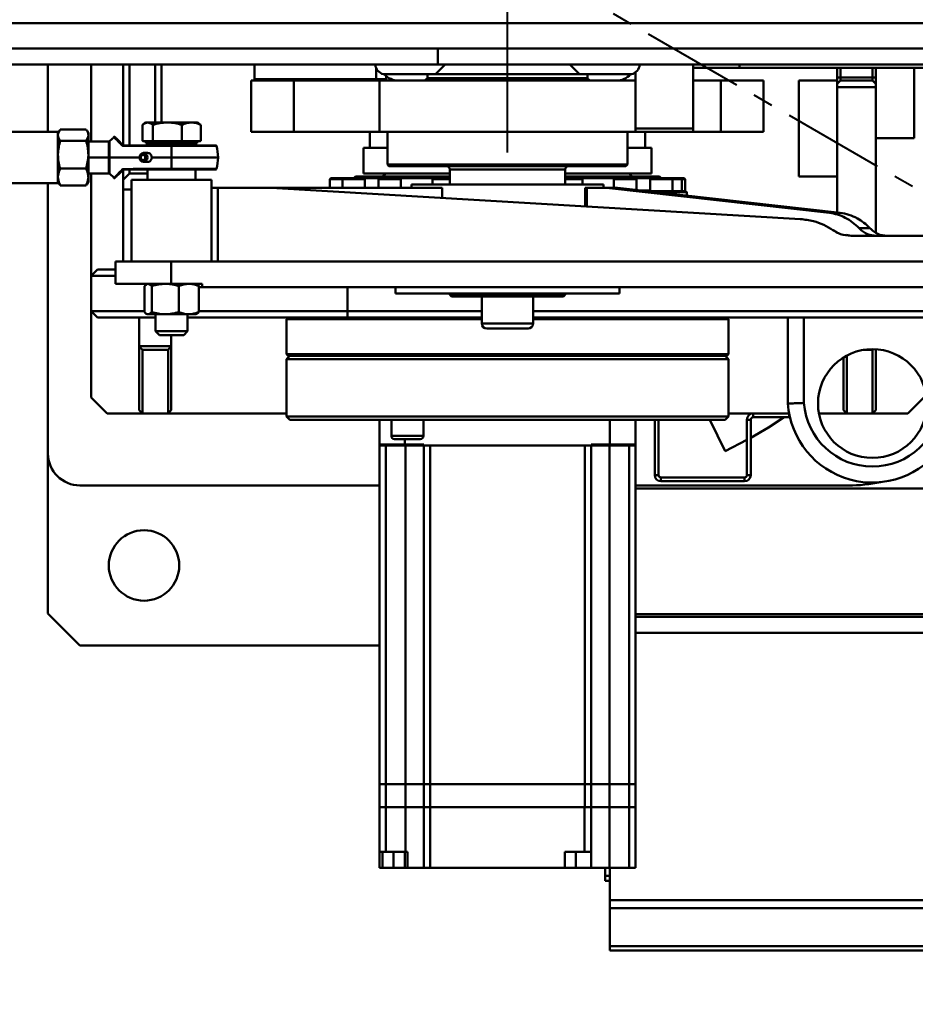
# Model space of a CAD drawing. Header units: millimetres. Extents: x 8 to 22425, y -1213 to 4973.
# Drawn here: x 17956.7 to 18236.3, y 806.5 to 1116.5 of the extents above; entities that cross this region are included whole.
import ezdxf

# ---------------------------------------------------------------- set-up
doc = ezdxf.new("R2010")
doc.units = ezdxf.units.MM
doc.header["$PDSIZE"] = -1
doc.linetypes.add('CENTER', pattern=[50.8, 31.75, -6.35, 6.35, -6.35])
doc.styles.get("Standard").update_dxf_attribs({"font": 'hyswlongfangsong.ttf'})
doc.dimstyles.new('ISO-25', dxfattribs={"dimscale": 25, "dimtxt": 3.5, "dimasz": 1.6, "dimexe": 1.25, "dimexo": 0.625, "dimtad": 1, "dimdec": 0, "dimzin": 9, "dimdsep": 46, "dimtxsty": 'Standard', "dimcen": 2.5, "dimadec": 0, "dimazin": 2, "dimtfac": 1, "dimtdec": 0, "dimtofl": 0, "dimtmove": 0, "dimatfit": 3, "dimfxl": 1, "dimarcsym": 0})

# ---------------------------------------------------------------- blocks, each defined once
blk = doc.blocks.new('*D157')
at = {"color": 0, "lineweight": -2, "transparency": 16777216}
blk.add_line((18093.36, 1137.54), (17395.92, 1137.54), dxfattribs=at)
blk.add_arc((18108.99, 1137.54), 681.81, 183.36185, 326.63815, dxfattribs=at)
at = {"color": 0, "transparency": 16777216}
for points in [[(17421.68, 1097.36), (17435.01, 1097.75), (17427.17, 1137.54)], [(18672.78, 766.09), (18684.12, 759.09), (18699.46, 796.63)]]:
    blk.add_solid(points, dxfattribs=at)
at = {"layer": 'Defpoints', "color": 0, "transparency": 16777216}
for p in [(18108.99, 1137.54), (18129.47, 1137.54), (18600.89, 853.54), (18227.38, 466.08), (19341.34, 426.04)]:
    blk.add_point(p, dxfattribs=at)
at = {"color": 0, "transparency": 16777216, "insert": (17761.79, 620.93), "char_height": 87.5, "attachment_point": 5, "rotation": 326.0959}
blk.add_mtext('150°', dxfattribs=at)
blk = doc.blocks.new('*D158')
at = {"color": 0, "lineweight": -2, "transparency": 16777216}
for p, q in [((17092, 1337.53), (17512.42, 1254.86)), ((18108.99, 1075.04), (18108.99, 1200.04)), ((18046.49, 1137.54), (18171.49, 1137.54))]:
    blk.add_line(p, q, dxfattribs=at)
at = {"color": 0, "transparency": 16777216}
blk.add_solid([(17513.7, 1261.4), (17511.13, 1248.32), (17551.66, 1247.14)], dxfattribs=at)
at = {"layer": 'Defpoints', "color": 0, "transparency": 16777216}
for p in [(17551.66, 1247.14), (18108.99, 1137.54)]:
    blk.add_point(p, dxfattribs=at)
at = {"color": 0, "transparency": 16777216, "insert": (17200.44, 1376.72), "char_height": 87.5, "attachment_point": 5, "rotation": 348.8745}
blk.add_mtext('R568', dxfattribs=at)

msp = doc.modelspace()

# ---------------------------------------------------------------- linework, layer by layer
at = {"color": 1, "linetype": 'CENTER'}
msp.add_line((18108.99, 1137.54), (18600.89, 853.54), dxfattribs=at)
at = {"color": 161, "linetype": 'Continuous', "lineweight": 30, "true_color": 0x67adff}
for p, q in [((17399.1, 1115.54), (18363.06, 1115.54)), ((18087.29, 1107.54), (17436.03, 1107.54)), ((18087.29, 1102.54), (18087.29, 1107.54)), ((18087.29, 1107.54), (18257.29, 1107.54)), ((17406.45, 1102.54), (18087.29, 1102.54)), ((17965.49, 1102.54), (17965.49, 1081.54)), ((17978.99, 1102.54), (17978.99, 1078.54)), ((17988.99, 1077.29), (17988.99, 1102.54)), ((17990.99, 1102.54), (17990.99, 1077.29)), ((17998.99, 1084.44), (17998.99, 1102.54)), ((18000.99, 1102.54), (18000.99, 1084.44)), ((18029.99, 1102.54), (18029.99, 1098.04)), ((18068.04, 1098.04), (18068.04, 1101.5)), ((18089.49, 1102.54), (18086.49, 1099.54)), ((18087.29, 1102.54), (18257.29, 1102.54)), ((18131.49, 1099.54), (18128.49, 1102.54)), ((18166.99, 1102.54), (18166.99, 1082.54)), ((18181.41, 1101.54), (18166.99, 1101.54)), ((18181.41, 1102.54), (18181.41, 1101.54)), ((18261.99, 1101.54), (18181.41, 1101.54)), ((18211.99, 1098.54), (18211.99, 1101.54)), ((18212.99, 1101.54), (18212.99, 1098.54)), ((18222.99, 1098.54), (18222.99, 1101.54)), ((18223.99, 1096.54), (18223.99, 1101.54)), ((18235.99, 1079.54), (18235.99, 1101.54)), ((18068.04, 1098.04), (18029.99, 1098.04)), ((18071.15, 1098.04), (18068.04, 1098.04)), ((18068.99, 1098.04), (18068.99, 1097.54)), ((18083.99, 1099.54), (18070.26, 1099.54)), ((18071.15, 1098.04), (18071.15, 1098.93)), ((18083.99, 1099.54), (18083.99, 1098.34)), ((18083.99, 1099.54), (18133.39, 1099.54)), ((18083.99, 1098.34), (18133.39, 1098.34)), ((18133.39, 1099.54), (18133.99, 1099.54)), ((18133.39, 1098.34), (18133.99, 1098.34)), ((18133.99, 1098.34), (18133.99, 1099.54)), ((18147.72, 1099.54), (18133.99, 1099.54)), ((18148.99, 1100.1), (18148.99, 1097.54)), ((18212.99, 1098.54), (18211.99, 1098.54)), ((18211.99, 1098.54), (18211.99, 1097.54)), ((18212.99, 1097.54), (18212.99, 1098.54)), ((18212.99, 1098.54), (18222.99, 1098.54)), ((18222.99, 1097.54), (18222.99, 1098.54)), ((18223.99, 1098.54), (18222.99, 1098.54)), ((18028.99, 1081.54), (18028.99, 1097.54)), ((18028.99, 1097.54), (18042.32, 1097.54)), ((18042.32, 1097.54), (18042.32, 1081.54)), ((18042.32, 1097.54), (18068.99, 1097.54)), ((18068.99, 1097.54), (18148.99, 1097.54)), ((18068.99, 1081.54), (18068.99, 1097.54)), ((18148.99, 1097.54), (18148.99, 1081.54)), ((18175.66, 1097.54), (18166.99, 1097.54)), ((18175.66, 1081.54), (18175.66, 1097.54)), ((18175.66, 1097.54), (18188.99, 1097.54)), ((18188.99, 1097.54), (18188.99, 1081.54)), ((18199.99, 1067.54), (18199.99, 1097.54)), ((18199.99, 1097.54), (18211.99, 1097.54)), ((18211.99, 1067.54), (18211.99, 1097.54)), ((18212.99, 1097.54), (18211.99, 1096.54)), ((18223.99, 1095.54), (18211.99, 1095.54)), ((18211.99, 1095.54), (18211.99, 1056.33)), ((18212.99, 1097.54), (18222.99, 1097.54)), ((18223.99, 1096.54), (18222.99, 1097.54)), ((18223.99, 1096.54), (18223.99, 1095.54)), ((18223.99, 1095.54), (18223.99, 1050.14)), ((17977.42, 1082.28), (17969.28, 1082.28)), ((17995, 1078.75), (17995, 1083.72)), ((17996.1, 1084.44), (17995.57, 1084.13)), ((17996.6, 1084.44), (17996.1, 1084.44)), ((17996.6, 1084.44), (18002.76, 1084.44)), ((17998.21, 1078.75), (17998.21, 1083.72)), ((18010.26, 1084.44), (18002.76, 1084.44)), ((18007.31, 1078.75), (18007.31, 1083.72)), ((18012.1, 1084.44), (18010.26, 1084.44)), ((18012.63, 1084.13), (18012.1, 1084.44)), ((18013.21, 1083.72), (18012.62, 1084.04)), ((18013.21, 1078.75), (18013.21, 1083.72)), ((18148.99, 1082.54), (18166.99, 1082.54)), ((18166.99, 1082.54), (18166.99, 1081.54)), ((17968.6, 1081.54), (17418.6, 1081.54)), ((17969.03, 1081.89), (17968.6, 1081.16)), ((17968.6, 1081.54), (17968.6, 1072.68)), ((17978.1, 1081.16), (17977.7, 1081.86)), ((17978.1, 1081.16), (17978.1, 1080.53)), ((17978.1, 1080.53), (17978.1, 1074.41)), ((17986.12, 1079.92), (17984.66, 1078.6)), ((18042.32, 1081.54), (18028.99, 1081.54)), ((18042.32, 1081.54), (18068.99, 1081.54)), ((18065.99, 1081.54), (18065.99, 1076.54)), ((18148.99, 1081.54), (18068.99, 1081.54)), ((18071.49, 1081.54), (18071.49, 1071.29)), ((18146.49, 1071.29), (18146.49, 1081.54)), ((18166.99, 1081.54), (18148.99, 1081.54)), ((18151.99, 1076.54), (18151.99, 1081.54)), ((18175.66, 1081.54), (18166.99, 1081.54)), ((18188.99, 1081.54), (18175.66, 1081.54)), ((18223.99, 1079.54), (18235.99, 1079.54)), ((17977.42, 1078.78), (17969.28, 1078.78)), ((17984.52, 1078.54), (17978.1, 1078.54)), ((17984.52, 1078.54), (17984.52, 1073.54)), ((17984.66, 1078.6), (17984.66, 1073.54)), ((17988.99, 1077.15), (17988.99, 1077.17)), ((17995.14, 1078.64), (17995, 1078.75)), ((17996.6, 1078.64), (17995.14, 1078.64)), ((17996.1, 1078.64), (17996.1, 1078.04)), ((18012.1, 1078.04), (17996.1, 1078.04)), ((17998.06, 1078.64), (17996.6, 1078.64)), ((17996.6, 1078.04), (17996.6, 1077.28)), ((17998.21, 1078.75), (17998.06, 1078.64)), ((17998.06, 1078.64), (17998.61, 1078.64)), ((17998.61, 1078.64), (17998.21, 1078.75)), ((18002.76, 1078.64), (17998.61, 1078.64)), ((18006.91, 1078.64), (18002.76, 1078.64)), ((18004.1, 1077.14), (18004.1, 1077.29)), ((18017.96, 1077.29), (18004.1, 1077.29)), ((18004.1, 1077.14), (18004.1, 1073.54)), ((18018.15, 1077.14), (18004.1, 1077.14)), ((18007.31, 1078.75), (18006.91, 1078.64)), ((18006.91, 1078.64), (18007.57, 1078.64)), ((18007.57, 1078.64), (18007.31, 1078.75)), ((18010.26, 1078.64), (18007.57, 1078.64)), ((18012.95, 1078.64), (18010.26, 1078.64)), ((18011.6, 1077.29), (18011.6, 1078.04)), ((18012.1, 1078.04), (18012.1, 1078.64)), ((18013.21, 1078.75), (18012.95, 1078.64)), ((18012.95, 1078.64), (18013.07, 1078.64)), ((18013.07, 1078.64), (18013.21, 1078.75)), ((18063.99, 1076.54), (18063.99, 1068.54)), ((18071.49, 1076.54), (18063.99, 1076.54)), ((18153.99, 1076.54), (18146.49, 1076.54)), ((18153.99, 1068.54), (18153.99, 1076.54)), ((17978.1, 1074.41), (17978.1, 1067.42)), ((17984.52, 1073.54), (17978.1, 1073.54)), ((17984.52, 1073.54), (17984.66, 1073.54)), ((17984.52, 1073.54), (17984.52, 1068.54)), ((17984.66, 1073.54), (17984.66, 1068.48)), ((17995.19, 1074.69), (17995.31, 1074.94)), ((17995.31, 1074.94), (17996.6, 1074.94)), ((18004.1, 1069.94), (18004.1, 1073.54)), ((18018.6, 1073.54), (18004.1, 1073.54)), ((17968.6, 1072.68), (17968.6, 1065.54)), ((17977.42, 1070.04), (17969.28, 1070.04)), ((17988.99, 1066.54), (17988.99, 1069.79)), ((17990.99, 1069.79), (17990.99, 1068.54)), ((17995.19, 1072.39), (17995.31, 1072.14)), ((17995.31, 1072.14), (17996.6, 1072.14)), ((17996.6, 1069.8), (17996.6, 1066.54)), ((18004.1, 1069.94), (18004.1, 1069.79)), ((18004.1, 1069.94), (18018.15, 1069.94)), ((18004.1, 1069.79), (18017.96, 1069.79)), ((18011.6, 1066.54), (18011.6, 1069.79)), ((18071.49, 1071.29), (18071.99, 1070.79)), ((18071.49, 1071.29), (18146.49, 1071.29)), ((18145.99, 1070.79), (18071.99, 1070.79)), ((18090.99, 1069.79), (18090.99, 1065.04)), ((18126.99, 1069.79), (18090.99, 1069.79)), ((18126.99, 1065.04), (18126.99, 1069.79)), ((18145.99, 1070.79), (18146.49, 1071.29)), ((17978.1, 1068.54), (17984.52, 1068.54)), ((17978.1, 1067.42), (17978.1, 1065.92)), ((17978.99, 1068.54), (17978.99, 1036.54)), ((17984.66, 1068.48), (17986.15, 1067.18)), ((17990.99, 1068.54), (17988.99, 1066.54)), ((17990.99, 1068.54), (17996.6, 1068.54)), ((18053.79, 1067.04), (18053.49, 1066.74)), ((18053.49, 1066.74), (18053.49, 1064.04)), ((18057.45, 1066.74), (18053.49, 1066.74)), ((18057.75, 1067.04), (18053.79, 1067.04)), ((18057.75, 1067.04), (18057.45, 1066.74)), ((18057.45, 1066.74), (18057.45, 1064.04)), ((18063.42, 1066.74), (18057.45, 1066.74)), ((18063.21, 1067.04), (18057.75, 1067.04)), ((18061.49, 1067.54), (18060.99, 1067.04)), ((18090.99, 1067.54), (18061.49, 1067.54)), ((18064.15, 1067.04), (18063.21, 1067.04)), ((18064.45, 1066.74), (18063.42, 1066.74)), ((18090.99, 1068.54), (18063.99, 1068.54)), ((18064.45, 1066.74), (18064.15, 1067.04)), ((18069.02, 1067.04), (18064.15, 1067.04)), ((18064.45, 1064.04), (18064.45, 1066.74)), ((18069.02, 1067.04), (18068.72, 1066.74)), ((18068.72, 1066.74), (18068.72, 1064.04)), ((18074.69, 1066.74), (18068.72, 1066.74)), ((18074.48, 1067.04), (18069.02, 1067.04)), ((18070.99, 1068.54), (18069.99, 1067.54)), ((18075.42, 1067.04), (18074.48, 1067.04)), ((18075.72, 1066.74), (18074.69, 1066.74)), ((18075.72, 1066.74), (18075.42, 1067.04)), ((18085.89, 1067.04), (18075.42, 1067.04)), ((18075.72, 1064.04), (18075.72, 1066.74)), ((18085.89, 1067.04), (18085.59, 1066.74)), ((18085.59, 1066.74), (18085.59, 1065.04)), ((18090.99, 1066.74), (18085.59, 1066.74)), ((18090.99, 1067.04), (18085.89, 1067.04)), ((18153.99, 1068.54), (18126.99, 1068.54)), ((18142.58, 1067.54), (18126.99, 1067.54)), ((18131.15, 1067.04), (18126.99, 1067.04)), ((18131.36, 1066.74), (18126.99, 1066.74)), ((18132.09, 1067.04), (18131.15, 1067.04)), ((18132.39, 1066.74), (18131.36, 1066.74)), ((18132.39, 1066.74), (18132.09, 1067.04)), ((18142.56, 1067.04), (18132.09, 1067.04)), ((18132.39, 1065.04), (18132.39, 1066.74)), ((18142.56, 1067.04), (18142.26, 1066.74)), ((18142.26, 1066.74), (18142.26, 1064.04)), ((18148.23, 1066.74), (18142.26, 1066.74)), ((18148.02, 1067.04), (18142.56, 1067.04)), ((18156.49, 1067.54), (18142.58, 1067.54)), ((18147.99, 1067.54), (18146.99, 1068.54)), ((18148.96, 1067.04), (18148.02, 1067.04)), ((18149.26, 1066.74), (18148.23, 1066.74)), ((18149.26, 1066.74), (18148.96, 1067.04)), ((18153.83, 1067.04), (18148.96, 1067.04)), ((18149.26, 1063.37), (18149.26, 1066.74)), ((18153.83, 1067.04), (18153.53, 1066.74)), ((18153.53, 1066.74), (18153.53, 1063.04)), ((18159.51, 1066.74), (18153.53, 1066.74)), ((18159.29, 1067.04), (18153.83, 1067.04)), ((18156.99, 1067.04), (18156.49, 1067.54)), ((18160.23, 1067.04), (18159.29, 1067.04)), ((18160.53, 1066.74), (18159.51, 1066.74)), ((18160.53, 1066.74), (18160.23, 1067.04)), ((18162.25, 1067.04), (18160.23, 1067.04)), ((18160.53, 1063.04), (18160.53, 1066.74)), ((18162.46, 1066.74), (18160.53, 1066.74)), ((18163.19, 1067.04), (18162.25, 1067.04)), ((18163.49, 1066.74), (18162.46, 1066.74)), ((18163.49, 1066.74), (18163.19, 1067.04)), ((18163.25, 1067.04), (18163.19, 1067.04)), ((18164.19, 1067.04), (18163.25, 1067.04)), ((18164.49, 1066.74), (18163.46, 1066.74)), ((18163.49, 1063.04), (18163.49, 1066.74)), ((18164.49, 1066.74), (18164.19, 1067.04)), ((18164.49, 1063.04), (18164.49, 1066.74)), ((18199.99, 1067.54), (18211.99, 1067.54)), ((17418.6, 1065.54), (17968.6, 1065.54)), ((17965.49, 1065.54), (17965.49, 981.04)), ((17968.6, 1065.92), (17969.03, 1065.19)), ((17969.1, 1065.23), (17969.28, 1064.8)), ((17977.42, 1064.8), (17969.28, 1064.8)), ((17977.42, 1064.8), (17977.67, 1065.24)), ((17977.7, 1065.22), (17978.1, 1065.92)), ((17988.99, 1063.54), (17988.99, 1066.54)), ((17991.6, 1066.54), (17991.6, 1041.04)), ((17991.6, 1066.54), (17992.98, 1066.54)), ((17992.98, 1066.54), (18016.6, 1066.54)), ((18016.59, 1041.04), (18016.59, 1064.04)), ((18016.59, 1064.04), (18018.58, 1064.04)), ((18016.6, 1064.04), (18016.6, 1066.54)), ((18018.58, 1064.04), (18018.58, 1041.04)), ((18035.18, 1064.04), (18018.58, 1064.04)), ((18200.5, 1054.27), (18035.18, 1064.04)), ((18035.18, 1064.04), (18035.23, 1064.04)), ((18035.23, 1064.04), (18200.55, 1054.27)), ((18088.59, 1064.04), (18035.23, 1064.04)), ((18078.99, 1065.04), (18078.99, 1064.04)), ((18078.99, 1065.04), (18082.24, 1065.04)), ((18082.24, 1065.04), (18138.99, 1065.04)), ((18088.59, 1060.89), (18088.59, 1064.04)), ((18133.23, 1058.25), (18133.23, 1064.04)), ((18133.23, 1064.04), (18133.75, 1064.04)), ((18133.75, 1064.04), (18133.75, 1058.22)), ((18139.95, 1064.04), (18133.75, 1064.04)), ((18138.99, 1064.04), (18138.99, 1065.04)), ((18209.53, 1056.22), (18139.95, 1064.04)), ((18139.95, 1064.04), (18143.33, 1064.04)), ((18143.33, 1064.04), (18212.91, 1056.22)), ((17991.6, 1063.54), (17988.99, 1063.54)), ((17988.99, 1041.04), (17988.99, 1063.54)), ((18153.53, 1063.24), (18150.45, 1063.24)), ((18164.64, 1063.04), (18152.23, 1063.04)), ((18164.99, 1062.69), (18155.35, 1062.69)), ((18164.99, 1062.69), (18164.64, 1063.04)), ((18164.99, 1061.61), (18164.99, 1062.69)), ((18222.18, 1051.46), (18218.8, 1051.46)), ((18210.7, 1050.79), (18211.85, 1050.2)), ((18214.79, 1049.32), (18216.36, 1049.04)), ((18216.31, 1049.04), (18253.17, 1049.04)), ((17986.6, 1041.04), (17986.6, 1034.04)), ((18003.96, 1041.04), (17986.6, 1041.04)), ((18003.96, 1034.04), (18003.96, 1041.04)), ((18267.56, 1041.04), (18003.96, 1041.04)), ((17980.99, 1038.54), (17978.99, 1036.54)), ((17978.99, 1025.54), (17978.99, 1036.54)), ((17986.6, 1036.54), (17978.99, 1036.54)), ((17980.99, 1038.54), (17986.6, 1038.54)), ((18003.96, 1034.04), (17986.6, 1034.04)), ((17995.6, 1033.36), (17996.22, 1033.81)), ((17995.6, 1033.36), (17995.6, 1025.22)), ((17996.49, 1034.04), (17996.21, 1033.88)), ((17997.89, 1033.36), (17997.89, 1025.22)), ((18013.64, 1034.04), (18003.96, 1034.04)), ((18006.39, 1033.36), (18006.39, 1025.22)), ((18011.99, 1033.88), (18011.72, 1034.04)), ((18012.6, 1033.36), (18012.6, 1025.22)), ((18012.6, 1033.04), (18013.64, 1033.04)), ((18013.64, 1034.04), (18013.64, 1033.04)), ((18257.88, 1033.04), (18013.64, 1033.04)), ((18058.99, 1033.04), (18058.99, 1025.54)), ((18073.99, 1033.04), (18073.99, 1031.04)), ((18143.99, 1031.04), (18143.99, 1033.04)), ((18143.99, 1031.04), (18073.99, 1031.04)), ((18090.99, 1031.04), (18090.99, 1030.59)), ((18090.99, 1030.59), (18091.49, 1030.09)), ((18090.99, 1030.59), (18122.38, 1030.59)), ((18122.01, 1030.09), (18091.49, 1030.09)), ((18100.99, 1030.09), (18100.99, 1021.66)), ((18116.99, 1021.66), (18116.99, 1030.09)), ((18126.49, 1030.09), (18122.01, 1030.09)), ((18122.38, 1030.59), (18126.99, 1030.59)), ((18126.49, 1030.09), (18126.99, 1030.59)), ((18126.99, 1030.59), (18126.99, 1031.04)), ((17978.99, 1025.54), (17978.99, 998.54)), ((17978.99, 1025.54), (17995.6, 1025.54)), ((17978.99, 1025.54), (17980.99, 1023.54)), ((17999.1, 1023.54), (17980.99, 1023.54)), ((17993.99, 1023.54), (17993.99, 1014.55)), ((17996.21, 1024.7), (17996.49, 1024.54)), ((17996.75, 1024.54), (17996.49, 1024.54)), ((18002.14, 1024.54), (17996.75, 1024.54)), ((17999.1, 1024.54), (17999.1, 1019.24)), ((18009.5, 1024.54), (18002.14, 1024.54)), ((18009.1, 1019.24), (18009.1, 1024.54)), ((18058.99, 1023.54), (18009.1, 1023.54)), ((18011.72, 1024.54), (18009.5, 1024.54)), ((18011.72, 1024.54), (18011.99, 1024.7)), ((18012.6, 1025.54), (18058.99, 1025.54)), ((18040.49, 1023.54), (18039.99, 1023.04)), ((18058.99, 1025.54), (18100.99, 1025.54)), ((18058.99, 1025.54), (18058.99, 1023.54)), ((18100.99, 1023.54), (18058.99, 1023.54)), ((18116.99, 1025.54), (18244.71, 1025.54)), ((18244.71, 1023.54), (18116.99, 1023.54)), ((18177.99, 1023.04), (18177.49, 1023.54)), ((18196.59, 996.64), (18196.59, 1023.54)), ((18201.59, 1023.54), (18201.59, 996.81)), ((18039.99, 1023.04), (18039.99, 1012.04)), ((18100.99, 1023.04), (18039.99, 1023.04)), ((18100.99, 1021.66), (18116.14, 1021.66)), ((18116.14, 1021.66), (18116.99, 1021.66)), ((18157.78, 1023.04), (18116.99, 1023.04)), ((18177.99, 1023.04), (18157.78, 1023.04)), ((18177.99, 1012.04), (18177.99, 1023.04)), ((17999.1, 1019.24), (18000.3, 1018.04)), ((17999.1, 1019.24), (17999.41, 1019.24)), ((17999.41, 1019.24), (18009.1, 1019.24)), ((18000.54, 1018.04), (18000.3, 1018.04)), ((18007.9, 1018.04), (18000.54, 1018.04)), ((18003.99, 1018.04), (18003.99, 1014.55)), ((18007.9, 1018.04), (18009.1, 1019.24)), ((18114.74, 1020.09), (18102.56, 1020.09)), ((18115.42, 1020.09), (18114.74, 1020.09)), ((17993.99, 1014.55), (17994, 1014.54)), ((17993.99, 994.55), (17993.99, 1014.55)), ((17994.99, 1013.4), (17994, 1014.54)), ((17994, 1014.54), (18003.98, 1014.54)), ((18003.98, 1014.54), (18002.99, 1013.4)), ((18003.98, 1014.54), (18003.99, 1014.55)), ((18003.99, 1014.55), (18003.99, 994.55)), ((18002.99, 1013.4), (17994.99, 1013.4)), ((17994.99, 1013.4), (17994.99, 993.54)), ((18002.99, 993.54), (18002.99, 1013.4)), ((18039.99, 1012.04), (18040.49, 1011.54)), ((18157.78, 1012.04), (18039.99, 1012.04)), ((18040.99, 1011.54), (18039.99, 1010.54)), ((18157.43, 1011.54), (18040.49, 1011.54)), ((18177.49, 1011.54), (18157.43, 1011.54)), ((18177.99, 1012.04), (18157.78, 1012.04)), ((18177.99, 1010.54), (18176.99, 1011.54)), ((18177.49, 1011.54), (18177.99, 1012.04)), ((18213.99, 994.55), (18213.99, 1011.06)), ((18214.99, 1011.64), (18214.99, 993.54)), ((18222.99, 1013.4), (18220.13, 1013.4)), ((18223.2, 1013.64), (18222.99, 1013.4)), ((18222.99, 993.54), (18222.99, 1013.4)), ((18223.99, 1013.61), (18223.99, 994.55)), ((18039.99, 1010.54), (18039.99, 992.54)), ((18177.99, 1010.54), (18039.99, 1010.54)), ((18177.99, 992.54), (18177.99, 1010.54)), ((17978.99, 998.54), (17983.99, 993.54)), ((18233.99, 993.54), (18238.99, 998.54)), ((17983.99, 993.54), (18039.99, 993.54)), ((17994.99, 993.54), (17993.99, 994.55)), ((18002.99, 993.54), (17994.99, 993.54)), ((18003.99, 994.55), (18002.99, 993.54)), ((18039.99, 992.54), (18040.99, 991.54)), ((18039.99, 992.54), (18177.99, 992.54)), ((18176.99, 991.54), (18177.99, 992.54)), ((18177.99, 993.54), (18196.98, 993.54)), ((18185.73, 993.54), (18185.73, 992.34)), ((18185.73, 992.34), (18196.99, 992.34)), ((18196.99, 992.34), (18196.99, 993.49)), ((18197.23, 992.34), (18196.99, 992.34)), ((18206.27, 993.54), (18233.99, 993.54)), ((18214.99, 993.54), (18213.99, 994.55)), ((18222.99, 993.54), (18214.99, 993.54)), ((18223.99, 994.55), (18222.99, 993.54)), ((18176.99, 991.54), (18040.99, 991.54)), ((18068.99, 983.84), (18068.99, 991.54)), ((18072.74, 991.54), (18072.74, 986.52)), ((18082.74, 986.52), (18082.74, 991.54)), ((18140.99, 983.84), (18140.99, 991.54)), ((18148.99, 991.54), (18148.99, 983.84)), ((18154.99, 991.54), (18154.99, 974.28)), ((18156.19, 991.54), (18156.19, 974.28)), ((18172.15, 991.54), (18176.94, 981.73)), ((18184.99, 991.6), (18183.79, 991.6)), ((18183.79, 974.28), (18183.79, 991.6)), ((18184.99, 974.28), (18184.99, 991.6)), ((18072.74, 986.52), (18082.74, 986.52)), ((18068.99, 983.84), (18076.99, 983.84)), ((18068.99, 983.84), (18068.99, 983.54)), ((18077.17, 983.54), (18068.99, 983.54)), ((18068.99, 877.74), (18068.99, 983.54)), ((18070.99, 983.54), (18070.99, 877.74)), ((18081.76, 985.54), (18073.72, 985.54)), ((18076.99, 985.54), (18076.99, 983.84)), ((18076.99, 983.84), (18082.87, 983.84)), ((18077.17, 983.54), (18077.17, 983.84)), ((18077.17, 983.54), (18082.87, 983.54)), ((18077.17, 877.74), (18077.17, 983.54)), ((18082.87, 983.54), (18077.17, 983.54)), ((18077.17, 983.54), (18077.17, 983.54)), ((18082.87, 983.54), (18082.87, 983.84)), ((18135.11, 983.54), (18082.87, 983.54)), ((18082.87, 877.74), (18082.87, 983.54)), ((18084.87, 983.54), (18084.87, 877.74)), ((18133.11, 983.54), (18084.87, 983.54)), ((18133.11, 877.74), (18133.11, 983.54)), ((18135.11, 983.84), (18140.99, 983.84)), ((18135.11, 983.84), (18135.11, 983.54)), ((18135.11, 983.54), (18140.81, 983.54)), ((18135.11, 983.54), (18135.11, 877.74)), ((18140.81, 983.54), (18135.11, 983.54)), ((18140.81, 983.84), (18140.81, 983.54)), ((18148.99, 983.54), (18140.81, 983.54)), ((18140.81, 983.54), (18140.81, 877.74)), ((18140.81, 983.54), (18140.81, 983.54)), ((18140.99, 983.84), (18148.99, 983.84)), ((18146.99, 877.74), (18146.99, 983.54)), ((18148.99, 983.54), (18148.99, 983.84)), ((18148.99, 983.54), (18148.99, 877.74)), ((18176.94, 981.73), (18183.79, 985.28)), ((17965.49, 981.04), (17965.49, 931.04)), ((18154.99, 974.28), (18156.19, 974.28)), ((18183.79, 974.28), (18184.99, 974.28)), ((17975.49, 971.04), (18068.99, 971.04)), ((18148.99, 971.04), (18215.49, 971.04)), ((18156.93, 973.54), (18156.93, 972.34)), ((18156.93, 973.54), (18183.05, 973.54)), ((18156.93, 972.34), (18183.05, 972.34)), ((18183.05, 972.34), (18183.05, 973.54)), ((18148.99, 970.04), (18300.99, 970.04)), ((17965.49, 931.04), (17975.49, 921.04)), ((18305.99, 930.78), (18148.99, 930.78)), ((18302.99, 930.04), (18148.99, 930.04)), ((18302.99, 925.04), (18148.99, 925.04)), ((17975.49, 921.04), (18068.99, 921.04)), ((18068.99, 870.54), (18068.99, 877.74)), ((18070.99, 877.74), (18068.99, 877.74)), ((18070.99, 877.74), (18070.99, 870.54)), ((18077.17, 877.74), (18070.99, 877.74)), ((18077.17, 870.54), (18077.17, 877.74)), ((18082.87, 877.74), (18077.17, 877.74)), ((18082.87, 870.54), (18082.87, 877.74)), ((18084.87, 877.74), (18082.87, 877.74)), ((18084.87, 877.74), (18084.87, 870.54)), ((18133.11, 877.74), (18084.87, 877.74)), ((18133.11, 870.54), (18133.11, 877.74)), ((18135.11, 877.74), (18133.11, 877.74)), ((18135.11, 877.74), (18135.11, 870.54)), ((18140.81, 877.74), (18135.11, 877.74)), ((18140.81, 877.74), (18140.81, 870.54)), ((18146.99, 877.74), (18140.81, 877.74)), ((18146.99, 870.54), (18146.99, 877.74)), ((18148.99, 877.74), (18146.99, 877.74)), ((18148.99, 877.74), (18148.99, 870.54)), ((18068.99, 856.54), (18068.99, 870.54)), ((18070.99, 870.54), (18068.99, 870.54)), ((18077.17, 870.54), (18070.99, 870.54)), ((18070.99, 870.54), (18070.99, 856.54)), ((18077.17, 870.54), (18082.87, 870.54)), ((18077.19, 856.54), (18077.19, 870.54)), ((18082.87, 870.54), (18084.87, 870.54)), ((18082.89, 851.54), (18082.89, 870.54)), ((18084.89, 870.54), (18082.89, 870.54)), ((18133.11, 870.54), (18084.87, 870.54)), ((18084.89, 870.54), (18084.89, 851.54)), ((18133.09, 870.54), (18084.89, 870.54)), ((18133.09, 856.54), (18133.09, 870.54)), ((18135.09, 870.54), (18133.09, 870.54)), ((18133.11, 870.54), (18135.11, 870.54)), ((18135.09, 870.54), (18135.09, 856.54)), ((18135.11, 870.54), (18140.81, 870.54)), ((18146.99, 870.54), (18140.81, 870.54)), ((18140.81, 870.54), (18140.81, 851.54)), ((18146.99, 870.54), (18148.99, 870.54)), ((18146.99, 851.54), (18146.99, 870.54)), ((18148.99, 870.54), (18148.99, 851.54)), ((18068.99, 856.54), (18070.99, 856.54)), ((18068.99, 851.54), (18068.99, 856.54)), ((18069.99, 856.54), (18069.99, 851.54)), ((18070.99, 856.54), (18077.19, 856.54)), ((18073.42, 851.54), (18073.42, 856.54)), ((18076.92, 851.54), (18076.92, 856.54)), ((18077.19, 856.54), (18077.81, 856.54)), ((18077.81, 851.54), (18077.81, 856.54)), ((18133.09, 856.54), (18126.86, 856.54)), ((18126.86, 856.54), (18126.86, 851.54)), ((18130.36, 856.54), (18130.36, 851.54)), ((18133.09, 856.54), (18135.09, 856.54)), ((18135.09, 851.54), (18135.09, 856.54)), ((18068.99, 851.54), (18069.99, 851.54)), ((18069.99, 851.54), (18073.42, 851.54)), ((18073.42, 851.54), (18076.92, 851.54)), ((18076.92, 851.54), (18077.81, 851.54)), ((18077.81, 851.54), (18082.89, 851.54)), ((18082.89, 851.54), (18084.89, 851.54)), ((18126.86, 851.54), (18084.89, 851.54)), ((18126.86, 851.54), (18130.36, 851.54)), ((18130.36, 851.54), (18135.09, 851.54)), ((18135.09, 851.54), (18140.81, 851.54)), ((18139.49, 851.54), (18139.49, 849.04)), ((18146.99, 851.54), (18140.81, 851.54)), ((18140.99, 851.54), (18140.99, 841.4)), ((18146.99, 851.54), (18148.99, 851.54)), ((18140.99, 849.04), (18139.49, 849.04)), ((18139.49, 849.04), (18139.49, 847.54)), ((18140.99, 847.54), (18139.49, 847.54)), ((18140.99, 841.4), (18290.99, 841.4)), ((18140.99, 841.4), (18140.99, 839)), ((18140.99, 839), (18290.99, 839)), ((18140.99, 839), (18140.99, 827.07)), ((18140.99, 827.07), (18290.99, 827.07)), ((18140.99, 827.07), (18140.99, 825.74)), ((18140.99, 825.74), (18290.99, 825.74))]:
    msp.add_line(p, q, dxfattribs=at)
at = {"color": 161, "linetype": 'Continuous', "lineweight": 30, "true_color": 0x67adff, "flags": 128}
for points in [[(18062.62, 1097.54), (18062.94, 1097.95), (18063.02, 1098.04)], [(18065.13, 1097.54), (18065.37, 1097.72), (18065.86, 1098.04)], [(17988.7, 1077.27), (17988.73, 1077.31), (17988.76, 1077.34), (17988.8, 1077.36), (17988.83, 1077.37), (17988.87, 1077.38), (17988.91, 1077.38), (17988.94, 1077.37), (17988.96, 1077.35)], [(17988.69, 1069.79), (17988.72, 1069.76), (17988.76, 1069.73), (17988.79, 1069.71), (17988.83, 1069.7), (17988.87, 1069.69), (17988.91, 1069.7), (17988.94, 1069.71), (17988.96, 1069.73)], [(18184.99, 985.95), (18190.47, 989.18), (18195.37, 992.34)]]:
    msp.add_lwpolyline(points, dxfattribs=at)
at = {"color": 161, "linetype": 'Continuous', "lineweight": 30, "true_color": 0x67adff}
for centre, radius in [((18222.99, 996.64), 17), ((17995.49, 946.04), 11)]:
    msp.add_circle(centre, radius, dxfattribs=at)
at = {"lineweight": 30}
msp.add_arc((18108.99, 1137.54), 568, 30, 330, dxfattribs=at)
at = {"color": 161, "linetype": 'Continuous', "lineweight": 30, "true_color": 0x67adff}
for centre, radius, start, end in [((18071.26, 1103.03), 3.64, 187.8156, 253.9711), ((18146.72, 1103.03), 3.64, 286.0289, 352.1844), ((18074.99, 1103.54), 6, 221.8103, 270), ((18084.71, 1096.56), 1.77, 90, 146.6813), ((18088.71, 1096.88), 1.47, 92.4636, 153.0615), ((18133.26, 1096.56), 1.77, 33.3187, 90), ((18142.99, 1103.54), 6, 270, 318.1897), ((17984.52, 1078.74), 0.2, 270, 316.0601), ((17989.13, 1077.14), 0.147, 100.7238, 176.0654), ((18017.96, 1077.09), 0.2, 14.3741, 90), ((18004.1, 1073.54), 14.5, 0, 14.3741), ((17995.47, 1073.54), 1.41, 96.6256, 263.3744), ((17995.32, 1073.54), 1.16, 96.6255, 263.3745), ((17995.28, 1073.54), 0.805, 96.6254, 263.3746), ((17995.05, 1073.54), 1.16, 276.6255, 83.3745), ((17995.09, 1073.54), 0.805, 276.6254, 83.3746), ((17995.15, 1073.54), 1.41, 276.6253, 83.3747), ((18004.1, 1073.54), 14.5, 345.6259, 0), ((17989.13, 1069.93), 0.147, 183.9212, 259.2711), ((18017.96, 1069.99), 0.2, 270, 345.6259), ((18089.99, 1069.79), 1, 0, 90), ((18127.99, 1069.79), 1, 90, 180), ((17984.52, 1068.34), 0.2, 43.9399, 90), ((18102.56, 1021.66), 1.57, 180, 270), ((18115.42, 1021.66), 1.57, 270, 0), ((18222.99, 998.4), 26.46, 183.8108, 325.174), ((18222.99, 998.4), 21.46, 184.2318, 355.7682), ((18185.73, 991.6), 1.94, 90, 180), ((18185.73, 991.6), 0.737, 90, 180), ((18073.72, 986.52), 0.98, 180, 270), ((18081.76, 986.52), 0.98, 270, 0), ((17975.49, 981.04), 10, 180, 270), ((18156.93, 974.28), 1.94, 180, 270), ((18156.93, 974.28), 0.737, 180, 270), ((18183.05, 974.28), 0.737, 270, 0), ((18183.05, 974.28), 1.94, 270, 0), ((18215.49, 1021.04), 50, 270, 281.625)]:
    msp.add_arc(centre, radius, start, end, dxfattribs=at)
for points, knots in [([(17968.6, 1080.53), (17968.6, 1080.57), (17968.61, 1081.16), (17968.96, 1081.74), (17969.28, 1082.28)], [0, 0, 0, 0, 0.070218, 1, 1, 1, 1]), ([(17977.42, 1082.28), (17977.61, 1081.99), (17978, 1081.42), (17978.07, 1080.83), (17978.1, 1080.53)], [0, 0, 0, 0, 0.495465, 1, 1, 1, 1]), ([(17995, 1083.72), (17995.1, 1083.8), (17995.62, 1084.23), (17996.16, 1084.34), (17996.6, 1084.44)], [0, 0, 0, 0, 0.188693, 1, 1, 1, 1]), ([(17996.6, 1084.44), (17996.72, 1084.43), (17997.26, 1084.4), (17997.79, 1084.02), (17998.21, 1083.72)], [0, 0, 0, 0, 0.2143797, 1, 1, 1, 1]), ([(17998.21, 1083.72), (17998.95, 1083.92), (18000.44, 1084.33), (18001.98, 1084.4), (18002.76, 1084.44)], [0, 0, 0, 0, 0.495457, 1, 1, 1, 1]), ([(18002.76, 1084.44), (18002.87, 1084.44), (18003.68, 1084.43), (18005.23, 1084.28), (18006.61, 1083.91), (18007.31, 1083.72)], [0, 0, 0, 0, 0.070084, 0.530783, 1, 1, 1, 1]), ([(18007.31, 1083.72), (18007.79, 1083.92), (18008.76, 1084.33), (18009.76, 1084.4), (18010.26, 1084.44)], [0, 0, 0, 0, 0.495456, 1, 1, 1, 1]), ([(18010.26, 1084.44), (18010.33, 1084.44), (18010.86, 1084.43), (18011.86, 1084.28), (18012.76, 1083.91), (18013.21, 1083.72)], [0, 0, 0, 0, 0.070071, 0.530778, 1, 1, 1, 1]), ([(17969.28, 1078.78), (17969.09, 1079.06), (17968.71, 1079.63), (17968.64, 1080.23), (17968.6, 1080.53)], [0, 0, 0, 0, 0.495466, 1, 1, 1, 1]), ([(17978.1, 1080.53), (17978.1, 1080.48), (17978.09, 1079.89), (17977.75, 1079.31), (17977.42, 1078.78)], [0, 0, 0, 0, 0.070218, 1, 1, 1, 1]), ([(17986.18, 1080.03), (17986.16, 1080.02), (17986.13, 1080.02), (17986.09, 1080), (17986.06, 1079.97), (17986.04, 1079.95), (17986.03, 1079.94)], [0, 0, 0, 0, 0.266521, 0.52581, 0.77173, 1, 1, 1, 1]), ([(17988.7, 1077.27), (17988.22, 1077.76), (17987.34, 1078.66), (17986.49, 1079.54), (17986.06, 1079.97), (17986.03, 1080), (17986.42, 1079.6), (17987.29, 1078.71), (17988.2, 1077.78), (17988.7, 1077.27)], [0, 0, 0, 0, 0.164892, 0.305242, 0.431388, 0.551432, 0.682278, 0.828001, 1, 1, 1, 1]), ([(17986.18, 1080.03), (17986.19, 1080.03), (17986.23, 1080.03), (17986.27, 1080.02), (17986.31, 1080), (17986.33, 1079.98), (17986.34, 1079.97)], [0, 0, 0, 0, 0.266501, 0.525814, 0.771756, 1, 1, 1, 1]), ([(17988.96, 1077.35), (17988.49, 1077.82), (17987.61, 1078.7), (17986.77, 1079.53), (17986.36, 1079.95), (17986.38, 1079.93), (17986.38, 1079.92)], [0, 0, 0, 0, 0.330983, 0.611725, 0.863218, 1, 1, 1, 1]), ([(17968.6, 1074.41), (17968.6, 1074.51), (17968.61, 1075.98), (17968.96, 1077.43), (17969.28, 1078.78)], [0, 0, 0, 0, 0.070223, 1, 1, 1, 1]), ([(17977.42, 1078.78), (17977.61, 1078.07), (17978, 1076.63), (17978.07, 1075.15), (17978.1, 1074.41)], [0, 0, 0, 0, 0.495457, 1, 1, 1, 1]), ([(17988.98, 1077.15), (17988.92, 1077.16), (17988.81, 1077.18), (17988.73, 1077.24), (17988.7, 1077.27)], [0, 0, 0, 0, 0.546106, 1, 1, 1, 1]), ([(17989.1, 1077.29), (17989.07, 1077.29), (17989.02, 1077.3), (17988.98, 1077.33), (17988.96, 1077.35)], [0, 0, 0, 0, 0.5425332, 1, 1, 1, 1]), ([(18004.1, 1077.14), (18003.52, 1077.14), (18002.35, 1077.14), (18000.52, 1077.14), (17998.65, 1077.14), (17996.42, 1077.14), (17993.95, 1077.14), (17991.33, 1077.15), (17989.75, 1077.15), (17988.98, 1077.15)], [0, 0, 0, 0, 0.106015, 0.212308, 0.334565, 0.452216, 0.638957, 0.824911, 1, 1, 1, 1]), ([(18004.1, 1077.29), (18002.8, 1077.29), (17999.98, 1077.29), (17996.45, 1077.29), (17993.47, 1077.29), (17991.19, 1077.29), (17989.78, 1077.29), (17989.1, 1077.29)], [0, 0, 0, 0, 0.238799, 0.513675, 0.674117, 0.842953, 1, 1, 1, 1]), ([(17969.28, 1070.04), (17969.09, 1070.75), (17968.71, 1072.18), (17968.64, 1073.66), (17968.6, 1074.41)], [0, 0, 0, 0, 0.495458, 1, 1, 1, 1]), ([(17978.1, 1074.41), (17978.1, 1074.3), (17978.09, 1072.83), (17977.75, 1071.38), (17977.42, 1070.04)], [0, 0, 0, 0, 0.070222, 1, 1, 1, 1]), ([(17994.11, 1073.54), (17993.39, 1073.54), (17991.58, 1073.54), (17988.32, 1073.54), (17986.05, 1073.54), (17984.66, 1073.54)], [0, 0, 0, 0, 0.201965, 0.514913, 1, 1, 1, 1]), ([(17997.91, 1073.54), (17997.89, 1073.74), (17997.84, 1074.15), (17997.49, 1074.62), (17997.06, 1074.89), (17996.75, 1074.92), (17996.6, 1074.94)], [0, 0, 0, 0, 0.277365, 0.556098, 0.777614, 1, 1, 1, 1]), ([(17996.6, 1072.14), (17996.79, 1072.17), (17997.18, 1072.22), (17997.61, 1072.59), (17997.87, 1073.06), (17997.9, 1073.38), (17997.91, 1073.54)], [0, 0, 0, 0, 0.281926, 0.562129, 0.781386, 1, 1, 1, 1]), ([(18004.1, 1073.54), (18002.93, 1073.54), (18000.83, 1073.54), (17998.81, 1073.54), (17997.91, 1073.54)], [0, 0, 0, 0, 0.557066, 1, 1, 1, 1]), ([(17968.6, 1067.42), (17968.61, 1067.63), (17968.64, 1068.51), (17969.01, 1069.38), (17969.28, 1070.04)], [0, 0, 0, 0, 0.235079, 1, 1, 1, 1]), ([(17977.42, 1070.04), (17977.7, 1069.38), (17978.06, 1068.51), (17978.1, 1067.63), (17978.1, 1067.42)], [0, 0, 0, 0, 0.764921, 1, 1, 1, 1]), ([(17986.14, 1067.17), (17986.12, 1067.15), (17986.04, 1067.08), (17986.47, 1067.49), (17987.32, 1068.32), (17988.21, 1069.28), (17988.69, 1069.79)], [0, 0, 0, 0, 0.103273, 0.365816, 0.662209, 1, 1, 1, 1]), ([(17988.69, 1069.79), (17988.74, 1069.83), (17988.82, 1069.91), (17988.94, 1069.92), (17988.99, 1069.92)], [0, 0, 0, 0, 0.574603, 1, 1, 1, 1]), ([(17988.96, 1069.73), (17988.98, 1069.75), (17989.02, 1069.78), (17989.08, 1069.79), (17989.11, 1069.79)], [0, 0, 0, 0, 0.579238, 1, 1, 1, 1]), ([(17988.99, 1069.92), (17989.54, 1069.93), (17990.74, 1069.93), (17992.63, 1069.93), (17994.68, 1069.94), (17996.86, 1069.94), (17999.24, 1069.94), (18001.7, 1069.94), (18003.32, 1069.94), (18004.1, 1069.94)], [0, 0, 0, 0, 0.128012, 0.276069, 0.405824, 0.547931, 0.705774, 0.858651, 1, 1, 1, 1]), ([(17989.11, 1069.79), (17989.99, 1069.79), (17991.8, 1069.79), (17994.73, 1069.79), (17997.83, 1069.79), (18000.95, 1069.79), (18003.09, 1069.79), (18004.1, 1069.79)], [0, 0, 0, 0, 0.203214, 0.414524, 0.609032, 0.814953, 1, 1, 1, 1]), ([(17969.28, 1064.8), (17969.2, 1064.98), (17968.8, 1065.84), (17968.69, 1066.72), (17968.6, 1067.42)], [0, 0, 0, 0, 0.215104, 1, 1, 1, 1]), ([(17978.1, 1067.42), (17978.02, 1066.72), (17977.91, 1065.84), (17977.51, 1064.98), (17977.42, 1064.8)], [0, 0, 0, 0, 0.784896, 1, 1, 1, 1]), ([(17986.03, 1067.14), (17986.04, 1067.13), (17986.05, 1067.11), (17986.09, 1067.08), (17986.13, 1067.06), (17986.16, 1067.05), (17986.17, 1067.05)], [0, 0, 0, 0, 0.227673, 0.4734118, 0.7329836, 1, 1, 1, 1]), ([(17986.34, 1067.1), (17986.33, 1067.09), (17986.31, 1067.07), (17986.27, 1067.06), (17986.22, 1067.04), (17986.19, 1067.05), (17986.17, 1067.05)], [0, 0, 0, 0, 0.22766, 0.473449, 0.733, 1, 1, 1, 1]), ([(17986.41, 1067.17), (17986.39, 1067.15), (17986.32, 1067.08), (17986.74, 1067.48), (17987.59, 1068.29), (17988.48, 1069.23), (17988.96, 1069.73)], [0, 0, 0, 0, 0.102018, 0.363774, 0.660456, 1, 1, 1, 1]), ([(18209.53, 1056.22), (18210.06, 1056.23), (18211.13, 1056.23), (18212.31, 1056.23), (18212.91, 1056.22)], [0, 0, 0, 0, 0.500006, 1, 1, 1, 1]), ([(18218.8, 1051.46), (18218.15, 1052.09), (18216.81, 1053.36), (18214.54, 1054.76), (18212.1, 1055.79), (18210.39, 1056.08), (18209.53, 1056.22)], [0, 0, 0, 0, 0.245111, 0.49607, 0.744971, 1, 1, 1, 1]), ([(18212.91, 1056.22), (18213.82, 1056.07), (18215.66, 1055.75), (18218.14, 1054.64), (18220.35, 1053.21), (18221.57, 1052.05), (18222.18, 1051.46)], [0, 0, 0, 0, 0.269143, 0.546097, 0.770811, 1, 1, 1, 1]), ([(18200.5, 1054.27), (18200.47, 1054.27), (18200.42, 1054.28), (18200.5, 1054.27), (18200.55, 1054.27)], [0, 0, 0, 0, 0.499992, 1, 1, 1, 1]), ([(18210.65, 1050.79), (18209.7, 1051.38), (18207.78, 1052.56), (18204.35, 1053.81), (18201.85, 1054.11), (18200.5, 1054.27)], [0, 0, 0, 0, 0.306959, 0.62282, 1, 1, 1, 1]), ([(18224.21, 1049.04), (18223.27, 1049.15), (18221.41, 1049.37), (18219.66, 1050.59), (18218.88, 1051.39), (18218.8, 1051.46)], [0, 0, 0, 0, 0.475039, 0.950083, 1, 1, 1, 1]), ([(18222.18, 1051.46), (18222.58, 1051.09), (18223.71, 1050.04), (18225.6, 1049.18), (18227.05, 1049.08), (18227.58, 1049.04)], [0, 0, 0, 0, 0.2568068, 0.7303286, 1, 1, 1, 1]), ([(18216.31, 1049.04), (18215.18, 1049.14), (18213.15, 1049.31), (18211.41, 1050.34), (18210.65, 1050.79)], [0, 0, 0, 0, 0.561154, 1, 1, 1, 1]), ([(17996.75, 1034.04), (17997.05, 1033.95), (17997.44, 1033.85), (17997.81, 1033.45), (17997.89, 1033.36)], [0, 0, 0, 0, 0.784908, 1, 1, 1, 1]), ([(17997.89, 1033.36), (17998.58, 1033.55), (17999.97, 1033.93), (18001.41, 1034), (18002.14, 1034.04)], [0, 0, 0, 0, 0.495456, 1, 1, 1, 1]), ([(18002.14, 1034.04), (18002.24, 1034.04), (18003.68, 1034.03), (18005.08, 1033.68), (18006.39, 1033.36)], [0, 0, 0, 0, 0.070216, 1, 1, 1, 1]), ([(18006.39, 1033.36), (18006.89, 1033.55), (18007.91, 1033.93), (18008.96, 1034), (18009.5, 1034.04)], [0, 0, 0, 0, 0.495449, 1, 1, 1, 1]), ([(18009.5, 1034.04), (18009.57, 1034.04), (18010.62, 1034.03), (18011.65, 1033.68), (18012.6, 1033.36)], [0, 0, 0, 0, 0.070221, 1, 1, 1, 1]), ([(18012.6, 1033.36), (18012.52, 1033.45), (18012.32, 1033.68), (18012.11, 1033.74), (18011.98, 1033.79)], [0, 0, 0, 0, 0.396575, 1, 1, 1, 1]), ([(17996.75, 1024.54), (17996.66, 1024.55), (17996.27, 1024.58), (17995.89, 1024.94), (17995.6, 1025.22)], [0, 0, 0, 0, 0.235068, 1, 1, 1, 1]), ([(17997.89, 1025.22), (17997.81, 1025.13), (17997.44, 1024.73), (17997.05, 1024.62), (17996.75, 1024.54)], [0, 0, 0, 0, 0.215092, 1, 1, 1, 1]), ([(18002.14, 1024.54), (18002.04, 1024.54), (18000.61, 1024.55), (17999.2, 1024.9), (17997.89, 1025.22)], [0, 0, 0, 0, 0.070224, 1, 1, 1, 1]), ([(18006.39, 1025.22), (18005.7, 1025.03), (18004.31, 1024.65), (18002.87, 1024.57), (18002.14, 1024.54)], [0, 0, 0, 0, 0.495459, 1, 1, 1, 1]), ([(18009.5, 1024.54), (18009.42, 1024.54), (18008.37, 1024.55), (18007.35, 1024.9), (18006.39, 1025.22)], [0, 0, 0, 0, 0.070239, 1, 1, 1, 1]), ([(18012.6, 1025.22), (18012.1, 1025.03), (18011.08, 1024.65), (18010.03, 1024.57), (18009.5, 1024.54)], [0, 0, 0, 0, 0.495458, 1, 1, 1, 1]), ([(18011.98, 1024.79), (18012.11, 1024.83), (18012.32, 1024.9), (18012.52, 1025.13), (18012.6, 1025.22)], [0, 0, 0, 0, 0.603425, 1, 1, 1, 1]), ([(18201.59, 996.81), (18201.57, 996.81), (18201.2, 996.8), (18200.27, 996.77), (18198.88, 996.72), (18197.62, 996.67), (18196.75, 996.64), (18196.64, 996.64), (18196.59, 996.64)], [0, 0, 0, 0, 0.006656, 0.141682, 0.356371, 0.570945, 0.785472, 1, 1, 1, 1])]:
    msp.add_open_spline(points, degree=3, knots=knots, dxfattribs=at)

# ---------------------------------------------------------------- dimensions: what is measured, and where the dimension line sits
dim = msp.add_radius_dim(center=(18108.99, 1137.54), mpoint=(17551.66, 1247.14), dimstyle='ISO-25')
dim.commit()
dim.dimension.update_dxf_attribs({"geometry": '*D158', "text_midpoint": (17188.99, 1318.46), "dimtype": 164})
dim = msp.add_angular_dim_2l(base=(18227.38, 466.08), line1=((18108.99, 1137.54), (18129.47, 1137.54)), line2=((18600.89, 853.54), (19341.34, 426.04)), dimstyle='ISO-25')
dim.commit()
dim.dimension.update_dxf_attribs({"geometry": '*D157', "text_midpoint": (17728.67, 571.65), "dimtype": 162})

doc.saveas('drawing.dxf')
